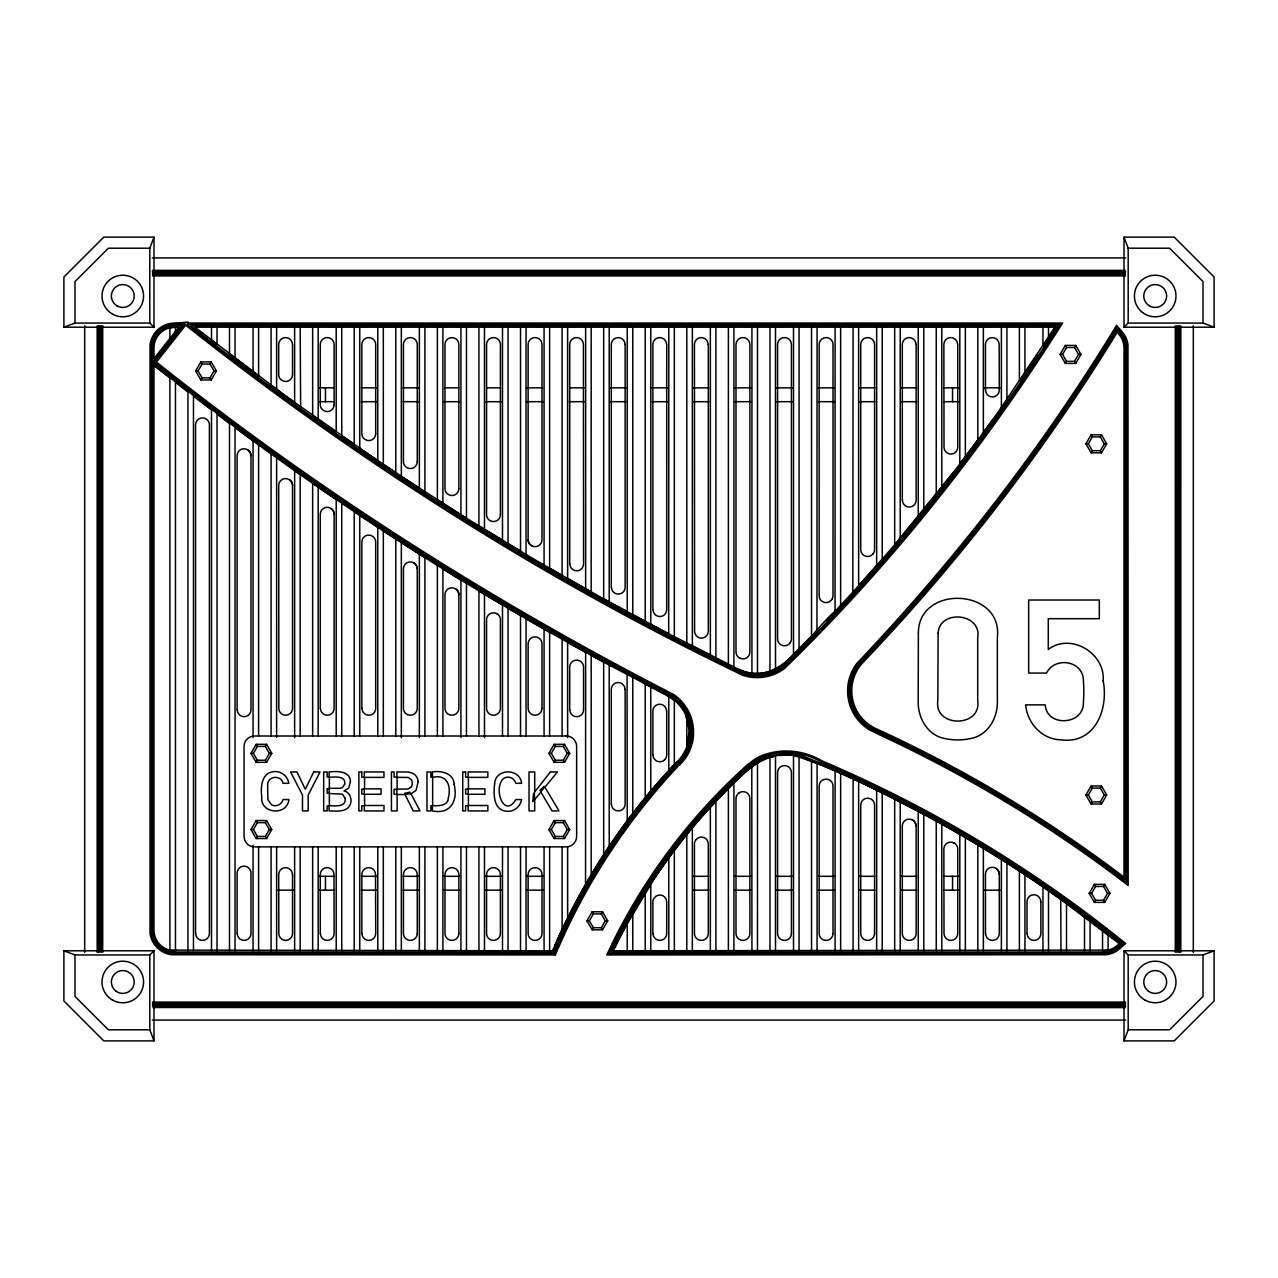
<?xml version="1.0" encoding="UTF-8"?>
<svg xmlns="http://www.w3.org/2000/svg" width="1278" height="1278" viewBox="0 0 1278 1278"><rect width="100%" height="100%" fill="white"/><g stroke="black" fill="none" stroke-linecap="round" stroke-linejoin="round"><path stroke-width="1.5" d="M562.943 927.732L569.317 914.728A652.435 652.435 0 0 1 585.564 884.504L585.644 652.259L567.64 642.291L567.64 737.534M733.923 327.2L733.923 666.844L668.698 633.824L668.793 327.2M733.268 666.525C778.062 693.73 806.753 635.406 835.045 611.363L835.093 327.2M1060.964 950.8L1060.756 899.361C1020.467 870.606 978.485 844.231 935.129 820.38C888.801 796.21 842.25 770.49 792.328 755.01C762.103 751.384 741.208 775.187 722.246 794.836C702.517 814.997 684.257 836.595 667.675 859.423A575.419 575.419 0 0 0 654.416 878.481L626.332 925.272A605.037 605.037 0 0 0 615.277 946.79L613.344 950.8L1108.617 950.097M1180.824 952.238L1180.84 325.938M686.653 747.167L689.401 730.872L685.599 714.785M153.983 327.2L149.814 323.046L149.814 248.204L153.983 237.117L103.79 237.117L63.9 277.022L63.9 327.2L153.983 327.2L153.983 237.117M1124.017 1040.883L1128.186 1029.796L1128.186 954.954L1124.017 950.8L1124.017 1040.883L1174.21 1040.883L1214.1 1000.978L1214.1 950.8L1124.017 950.8M562.096 846.867L562.096 929.489L552.447 950.8L169.383 950.097M555.786 946.583L553.358 952.19L171.875 951.998A22.173 22.173 0 0 1 152.769 932.908L152.769 345.092A22.173 22.173 0 0 1 171.875 326.002L182.035 325.331L152.593 362.569C312.583 489.825 485.289 601.091 667.404 693.97A42.941 42.941 0 0 1 678.778 762.007L677.979 762.854M611.779 944.474L606.731 954.954L1106.492 954.762A24.953 24.953 0 0 0 1118.426 949.81L1125.662 943.468L1114.56 934.617M585.564 884.504C611.124 839.822 642.131 798.255 677.755 761.097A41.567 41.567 0 0 0 666.733 695.184L609.207 665.055L609.207 846.387M195.63 370.955L200.838 361.946L211.221 361.946L216.429 370.955L211.221 379.949L200.838 379.949L195.63 370.955L198.058 370.955L202.052 364.054L210.007 364.054L211.221 361.946M200.838 379.949L202.052 377.857L198.058 370.955M202.052 377.857L210.007 377.857L214.001 370.955L210.007 364.054M250.983 753.333L256.175 744.323L266.575 744.323L271.767 753.333L266.575 762.327L256.175 762.327L250.983 753.333L253.411 753.333L257.389 746.432L256.175 744.323M256.175 762.327L257.389 760.234L253.411 753.333M266.575 762.327L265.361 760.234L269.338 753.333L265.361 746.432L266.575 744.323M250.983 829.55L256.175 820.54L266.575 820.54L271.767 829.55L266.575 838.544L256.175 838.544L250.983 829.55L253.411 829.55L257.389 822.649L256.175 820.54M256.175 838.544L257.389 836.451L253.411 829.55M266.575 838.544L265.361 836.451L269.338 829.55L265.361 822.649L266.575 820.54M548.917 753.333L554.125 744.323L564.509 744.323L569.716 753.333L564.509 762.327L554.125 762.327L548.917 753.333L551.345 753.333L555.339 746.432L563.294 746.432L564.509 744.323M554.125 762.327L555.339 760.234L563.294 760.234L564.509 762.327M563.294 760.234L567.288 753.333L569.716 753.333M548.917 829.55L554.125 820.54L564.509 820.54L569.716 829.55L564.509 838.544L554.125 838.544L548.917 829.55L551.345 829.55L555.339 836.451L563.294 836.451L564.509 838.544M551.345 829.55L555.339 822.649L563.294 822.649L564.509 820.54M554.125 838.544L555.339 836.451M563.294 836.451L567.288 829.55L569.716 829.55M586.953 920.815L592.145 911.805L602.545 911.805L607.737 920.815L602.545 929.809L592.145 929.809L586.953 920.815L589.382 920.815L593.359 913.914L592.145 911.805M592.145 929.809L593.359 927.716L589.382 920.815M593.359 913.914L601.331 913.914L602.545 911.805M593.359 927.716L601.331 927.716L605.309 920.815L607.737 920.815M1060.133 354.421L1065.341 345.427L1075.725 345.427L1080.932 354.421L1075.725 363.431L1065.341 363.431L1060.133 354.421L1062.561 354.421L1066.555 347.52L1074.51 347.52L1075.725 345.427M1065.341 363.431L1066.555 361.323L1074.51 361.323L1075.725 363.431M1074.51 361.323L1078.504 354.421L1074.51 347.52M1085.917 443.817L1091.108 434.808L1101.508 434.808L1106.7 443.817L1101.508 452.811L1091.108 452.811L1085.917 443.817L1088.345 443.817L1092.323 450.719L1100.294 450.719L1101.508 452.811M1088.345 443.817L1092.323 436.916L1100.294 436.916L1101.508 434.808M1091.108 452.811L1092.323 450.719M1100.294 450.719L1104.272 443.817L1100.294 436.916M1085.917 794.996L1091.108 785.986L1101.508 785.986L1106.7 794.996L1101.508 803.99L1091.108 803.99L1085.917 794.996L1088.345 794.996L1092.323 788.095L1100.294 788.095L1101.508 785.986M1091.108 803.99L1092.323 801.881L1100.294 801.881L1101.508 803.99M1100.294 801.881L1104.272 794.996L1100.294 788.095M1089.16 893.37L1094.351 884.376L1104.751 884.376L1109.943 893.37L1104.751 902.38L1094.351 902.38L1089.16 893.37L1091.588 893.37L1095.565 886.469L1103.537 886.469L1107.515 893.37L1103.537 900.271L1104.751 902.38M1094.351 902.38L1095.565 900.271L1103.537 900.271M1103.537 886.469L1104.751 884.376M377.777 327.2L377.777 460.687L286.016 396.308L194.943 327.2L1055.037 327.2L1000.53 408.577M1042.96 327.2L1042.96 346.018L1055.037 327.2M1020.499 379.758L1037.337 354.629M835.045 611.363C895.095 547.303 950.72 479.09 1001.377 407.362L1001.377 327.2M992.766 419.472L983.373 432.427L983.373 327.2M959.81 327.2L959.81 463.978L977.83 439.983L977.83 327.2M894.68 327.2L894.68 544.684L953.692 471.949M664.72 759.771L665.646 758.605A6.853 6.853 0 0 0 666.717 754.915L666.717 711.159M858.64 327.2L858.64 585.707L882.203 559.141L882.203 327.2M852.825 592.129L853.097 327.2M826.227 620.693L835.237 611.172M678.985 763.813L683.57 758.509A44.347 44.347 0 0 0 673.075 695.727C489.969 601.778 315.554 490.624 154.526 362.345L185.054 323.749L171.683 324.628A23.563 23.563 0 0 0 151.395 344.916L151.395 933.084A23.563 23.563 0 0 0 171.683 953.372L554.253 953.58L557.048 947.142A639.064 639.064 0 0 1 678.762 763.605M679.992 764.771L684.688 759.324A45.736 45.736 0 0 0 673.873 694.593C491.199 600.852 317.168 490.033 156.475 362.105L185.661 325.219C358.032 461.534 544.716 580.244 742.869 675.359A45.736 45.736 0 0 0 784.548 668.49C890.782 565.227 983.613 448.322 1062.593 323.046L187.387 323.046L188.074 322.152L171.508 323.238A24.953 24.953 0 0 0 150.021 344.725L150.021 933.275A24.953 24.953 0 0 0 171.508 954.762L555.163 954.954M816.961 630.389L817.073 327.2M738.892 669.257A41.567 41.567 0 0 0 786.353 661.445L811.53 635.997L811.53 327.2M63.9 950.8L74.987 954.954L149.814 954.954L153.983 950.8L153.983 1040.883L103.79 1040.883L63.9 1000.978L63.9 950.8L153.983 950.8M1124.017 327.2L1128.186 323.046L1203.013 323.046L1214.1 327.2L1214.1 277.022L1174.21 237.117L1124.017 237.117L1124.017 327.2L1214.1 327.2M748.173 764.324L753.285 760.218A45.736 45.736 0 0 1 767.998 753.525C786.513 748.317 805.891 751.32 822.537 761.097A1273.223 1273.223 0 0 1 1114.56 934.601M749.1 765.362L754.084 761.369A44.347 44.347 0 0 1 768.35 754.883C786.561 749.723 805.619 752.726 821.994 762.375M750.01 766.401L750.889 765.618A42.877 42.877 0 0 1 773.637 755.266L779.979 754.244A42.845 42.845 0 0 1 804.581 756.624L821.45 763.653M63.9 327.2L74.987 323.046L149.814 323.046M1128.186 954.954L1203.013 954.954L1214.1 950.8M169.383 327.903L179.016 326.912L153.983 358.575L153.983 347.983A20.783 20.783 0 0 1 172.051 327.376M149.814 248.204L108.39 248.204L74.987 281.607L74.987 323.046M1124.017 237.117L1128.186 248.204L1169.61 248.204L1203.013 281.607L1203.013 323.046M152.29 257.916L1125.71 257.916M152.386 270.377L1125.311 270.377M152.306 271.767L1125.694 271.767M152.497 273.157L1125.503 273.157M152.497 274.546L1125.503 274.546M152.497 275.92L1125.503 275.92M1078.504 354.421L1080.932 354.421M214.001 370.955L216.429 370.955M319.532 387.825L333.43 387.825M361.307 387.825L377.218 387.825M403.097 387.825L419.024 387.825M444.904 387.825L458.85 387.825M486.71 387.825L500.641 387.825M526.52 387.825L542.447 387.825M570.323 387.825L584.254 387.825M610.133 387.825L626.06 387.825M651.94 387.825L667.867 387.825M692.788 387.873L708.731 387.873M734.658 387.873L751.48 387.825M776.529 387.857L792.472 387.857M818.383 387.857L834.342 387.857M858.976 387.825L874.903 387.825M900.782 387.825L916.693 387.825M943.995 387.841L958.468 387.825M983.868 387.825L1000.051 387.825M319.532 401.691L333.862 401.691M361.307 401.691L377.218 401.691M403.097 401.691L419.024 401.691M443.546 401.691L459.505 401.691M485.432 401.691L501.391 401.691M526.52 401.691L543.262 401.691M569.189 401.691L585.148 401.691M610.133 401.691L626.06 401.691M651.94 401.691L667.867 401.691M692.852 401.691L708.811 401.691M734.738 401.691L751.48 401.691M776.609 401.691L792.568 401.691M818.495 401.691L834.454 401.691M858.976 401.691L874.903 401.691M900.782 401.691L916.693 401.691M944.138 401.691L958.468 401.691M1104.272 443.817L1106.7 443.817M257.389 746.432L265.361 746.432M269.338 753.333L271.767 753.333M257.389 760.234L265.361 760.234M1104.272 794.996L1106.7 794.996M257.389 822.649L265.361 822.649M269.338 829.55L271.767 829.55M257.389 836.451L265.361 836.451M319.532 876.309L333.862 876.309M361.307 876.309L377.218 876.309M403.097 876.309L419.024 876.309M443.546 876.309L459.505 876.309M485.432 876.309L501.391 876.309M526.52 876.309L543.262 876.309M692.852 876.309L708.811 876.309M734.738 876.309L751.48 876.309M776.609 876.309L792.568 876.309M818.495 876.309L834.454 876.309M858.976 876.309L874.903 876.309M900.782 876.309L916.693 876.309M944.138 876.309L958.468 876.309M277.949 890.175L294.148 890.175M319.532 890.175L334.021 890.175M361.307 890.175L377.218 890.175M403.097 890.175L419.024 890.175M443.674 890.175L459.617 890.175M485.528 890.175L501.471 890.175M526.52 890.175L543.342 890.175M692.852 890.175L708.811 890.175M734.722 890.175L751.48 890.175M776.577 890.175L792.536 890.175M818.447 890.175L834.39 890.175M858.976 890.175L874.903 890.175M900.782 890.175L916.693 890.175M944.043 890.175L958.468 890.175M983.9 890.175L1000.051 890.175M1107.515 893.37L1109.943 893.37M152.497 1002.08L1125.503 1002.08M152.497 1003.454L1125.503 1003.454M152.497 1004.843L1125.503 1004.843M152.497 1006.233L1125.694 1006.233M153.088 1007.511L1125.263 1007.607M152.29 1020.084L1125.71 1020.084M153.983 1040.883L149.814 1029.796L108.39 1029.796L74.987 996.393L74.987 954.954M1128.186 1029.796L1169.61 1029.796L1203.013 996.393L1203.013 954.954M820.588 764.787L804.102 757.934A41.567 41.567 0 0 0 780.203 755.617M882.747 731.767L875.973 728.652A41.567 41.567 0 0 1 863.289 662.148C959.283 561.649 1044.477 450.846 1117.132 332.376L1119.736 335.331A20.783 20.783 0 0 1 1124.017 347.983L1124.017 877.107L1110.87 867.251A1319.583 1319.583 0 0 0 882.763 731.719M643.361 683.139L666.733 695.184L675.838 701.462M668.921 633.952L605.037 599.67L542.495 564.157M668.698 633.824L650.774 624.415L650.774 327.2M610.836 665.934C480.017 595.74 354.31 516.04 235.04 427.619L235.04 950.8M603.663 327.2L603.663 598.903L627.226 611.779L627.226 327.2M567.64 327.2L567.64 578.646L591.187 591.97L591.187 327.2M526.057 736.032L526.057 618.696L549.62 632.179L549.62 736M478.946 736L478.946 590.899L502.494 604.941L502.494 736.128M526.744 554.892L465.352 517.558L401.34 476.406L401.34 327.2M478.946 327.2L478.946 525.993L502.494 540.37L502.494 327.2M437.364 327.2L437.364 499.842L466.47 518.245L466.47 327.2M401.34 737.726L401.34 542.575L424.903 557.591L424.903 736M419.743 488.484L359.533 448.29M354.214 736L354.214 511.631L377.777 527.271L377.777 736.048M312.647 736L312.647 483.292L336.21 499.474L336.21 736.064M312.647 327.2L312.647 415.51L336.21 432.14L336.21 327.2M1061.028 899.552L1119.177 943.627L1115.886 946.503A20.783 20.783 0 0 1 1103.234 950.8M300.649 406.915L300.17 327.2M271.08 327.2L271.08 385.333L294.627 402.554L294.627 327.2M253.395 441.118L153.983 365.428L153.983 930.017A20.783 20.783 0 0 0 174.767 950.8M229.497 327.2L229.497 354.038L258.603 376.051L258.603 327.2M153.983 365.428L169.91 377.984L169.91 950.193M1065.341 345.427L1066.555 347.52M1062.561 354.421L1066.555 361.323M1091.108 434.808L1092.323 436.916M1091.108 785.986L1092.323 788.095M1088.345 794.996L1092.323 801.881M1094.351 884.376L1095.565 886.469M1091.588 893.37L1095.565 900.271M563.294 746.432L567.288 753.333M554.125 744.323L555.339 746.432M551.345 753.333L555.339 760.234M563.294 822.649L567.288 829.55M554.125 820.54L555.339 822.649M601.331 913.914L605.309 920.815M601.331 927.716L602.545 929.809M200.838 361.946L202.052 364.054M210.007 377.857L211.221 379.949M751.943 950.8L751.784 766.688A41.567 41.567 0 0 1 773.861 756.64M627.067 674.576L627.226 820.859M1193.317 325.555L1193.317 952.445M1179.45 325.539L1179.45 952.461M1178.076 325.73L1178.076 952.27M1176.687 325.73L1176.687 952.27M1175.297 325.73L1175.297 952.27M1128.186 248.204L1128.186 323.046M1108.09 934.825L1108.09 950.193M1102.547 930.48L1102.547 950.8M1090.07 920.927L1090.07 950.8M1084.527 916.741L1084.527 950.8M1066.507 903.498L1066.507 950.8M1048.503 327.2L1048.503 337.44M1048.503 890.734L1048.503 950.8M1042.96 886.884L1042.96 950.8M1040.883 901.677L1040.883 933.547A6.869 6.869 0 0 1 1034.014 940.4A6.869 6.869 0 0 1 1027.145 933.547M1027.017 933.547L1027.017 901.581A6.869 6.869 0 0 1 1033.886 894.728A6.869 6.869 0 0 1 1040.739 901.581M1024.94 327.2L1024.94 373.224M1024.94 874.711L1024.94 950.8M1019.397 327.2L1019.397 381.403M1019.397 871.069L1019.397 950.8M1006.92 327.2L1006.92 399.471M1006.92 862.985L1006.92 950.8M1001.377 859.471L1001.377 950.8M995.977 868.353A6.869 6.869 0 0 1 999.3 874.232L999.3 933.547A6.869 6.869 0 0 1 992.447 940.4A6.869 6.869 0 0 1 985.578 933.547M985.45 390.269L985.45 344.453A6.853 6.853 0 0 1 992.303 337.6A6.853 6.853 0 0 1 999.172 344.453L999.3 390.078A6.853 6.853 0 0 1 992.447 396.931A6.853 6.853 0 0 1 985.578 390.078M985.45 933.547L985.45 874.136A6.853 6.853 0 0 1 992.303 867.283A6.853 6.853 0 0 1 999.172 874.136M983.373 848.304L983.373 950.8M977.83 844.95L977.83 950.8M965.353 327.2L965.353 456.661M965.353 837.537L965.353 950.8M959.81 834.31L959.81 950.8M957.733 344.453L957.733 447.22A6.853 6.853 0 0 1 950.864 454.073A6.853 6.853 0 0 1 944.011 447.22L943.867 344.453A6.853 6.853 0 0 1 950.736 337.6A6.853 6.853 0 0 1 957.589 344.453M952.541 387.825L952.541 401.691M952.541 876.309L952.541 890.175M941.79 327.2L941.79 487.206M941.79 824.086L941.79 950.8M936.247 327.2L936.247 494.219M936.247 821.003L936.247 950.8M923.786 327.2L923.786 509.73M923.786 814.23L923.786 950.8M918.243 327.2L918.243 516.52M918.243 811.274L918.243 950.8M916.15 344.453L916.15 500.193A6.853 6.853 0 0 1 909.297 507.046A6.853 6.853 0 0 1 902.444 500.193M902.3 500.369L902.3 344.453A6.853 6.853 0 0 1 909.153 337.6A6.853 6.853 0 0 1 916.022 344.453M900.223 327.2L900.223 538.15M900.223 801.929L900.223 950.8M894.68 799.117L894.68 950.8M882.203 792.935L882.203 950.8M876.66 327.2L876.66 565.483M876.66 790.235L876.66 950.8M858.64 781.705L858.64 950.8M853.097 779.149L853.097 950.8M840.636 327.2L840.636 605.357M840.636 773.509L840.636 950.8M835.093 771.065L835.093 950.8M817.073 763.317L817.073 950.8M811.53 760.985L811.53 950.8M799.054 327.2L799.054 648.729M799.054 756.272L799.054 950.8M793.51 327.2L793.51 654.288M793.51 755.218L793.51 950.8M775.506 327.2L775.506 669.081M775.506 756.416L775.506 950.8M769.963 327.2L769.963 671.333M769.963 757.391L769.963 950.8M757.487 327.2L757.487 673.378M757.487 762.551L757.487 950.8M751.943 327.2L751.943 673.043M733.923 783.238L733.923 950.8M728.38 327.2L728.38 664.097M728.38 788.654L728.38 950.8M715.904 327.2L715.904 657.914M715.904 801.418L715.904 950.8M710.36 327.2L710.36 655.135L692.356 646.013L692.356 327.2M710.36 807.345L710.36 950.8M708.284 344.453L708.284 631.284A6.853 6.853 0 0 1 701.43 638.137A6.853 6.853 0 0 1 694.577 631.284L694.433 344.453A6.853 6.853 0 0 1 701.287 337.6A6.853 6.853 0 0 1 708.156 344.453M692.356 827.825L692.356 950.8M686.813 327.2L686.813 643.185M686.813 717.948L686.813 746.64M686.813 834.518L686.813 950.8M674.337 327.2L674.337 636.748M674.337 700.28L674.337 764.707M674.337 850.445L674.337 950.8M668.793 696.398L668.793 770.666M668.793 857.889L668.793 950.8M666.717 344.453L666.717 609.702A6.869 6.869 0 0 1 659.847 616.555A6.869 6.869 0 0 1 652.994 609.686M652.85 609.622L652.85 344.453A6.853 6.853 0 0 1 659.72 337.6A6.853 6.853 0 0 1 666.573 344.453M652.85 755.074L652.85 711.079A6.853 6.853 0 0 1 659.72 704.226A6.853 6.853 0 0 1 666.573 711.079M652.85 933.547L652.85 902.108A6.853 6.853 0 0 1 653.889 898.514L654.016 898.29A6.853 6.853 0 0 1 666.717 901.885L666.717 933.547A6.869 6.869 0 0 1 659.847 940.4A6.869 6.869 0 0 1 652.994 933.547M650.774 686.973L650.774 791.13M650.774 884.025L650.774 950.8M645.23 327.2L645.23 621.459L632.77 614.782L632.77 327.2M645.23 684.097L645.23 797.807M645.23 892.731L645.23 950.8M632.77 677.564L632.77 813.527M632.77 913.658L632.77 950.8M627.226 923.643L627.226 950.8M625.15 344.453L625.15 587.257A6.869 6.869 0 0 1 618.28 594.11A6.869 6.869 0 0 1 611.427 587.257M625.15 689.449L625.15 804.07A6.853 6.853 0 0 1 618.28 810.923A6.853 6.853 0 0 1 611.427 804.07M611.283 587.177L611.283 344.453A6.853 6.853 0 0 1 618.137 337.6A6.853 6.853 0 0 1 625.006 344.453M611.283 804.245L611.283 689.369A6.853 6.853 0 0 1 618.137 682.516A6.853 6.853 0 0 1 625.006 689.369M609.207 327.2L609.207 601.954M603.663 854.79L603.663 662.052L591.187 655.294L591.187 874.903M585.644 327.2L585.644 588.854M569.716 563.886L569.716 344.453A6.853 6.853 0 0 1 576.57 337.6A6.853 6.853 0 0 1 583.423 344.453L583.567 563.965A6.869 6.869 0 0 1 576.713 570.835A6.869 6.869 0 0 1 569.844 563.965M569.716 709.801L569.716 666.956A6.853 6.853 0 0 1 579.861 660.934A6.869 6.869 0 0 1 583.567 667.036L583.567 709.849A6.853 6.853 0 0 1 576.713 716.702A6.853 6.853 0 0 1 569.844 709.849M567.64 846.675L567.64 918.115M562.096 327.2L562.096 575.483L549.62 568.279L549.62 327.2M562.096 639.208L562.096 736M549.62 846.867L549.62 950.8M544.077 327.2L544.077 565.068L526.057 554.492L526.057 327.2M544.077 629.032L544.077 736.288M544.077 847.522L544.077 950.8M528.134 539.731L528.134 344.453A6.853 6.853 0 0 1 535.003 337.6A6.869 6.869 0 0 1 542 344.453L542 539.811A6.869 6.869 0 0 1 531.488 545.626A6.853 6.853 0 0 1 528.134 539.731A6.869 6.869 0 0 0 531.632 545.706M526.057 847.394L526.057 950.8M520.513 327.2L520.513 551.185L508.037 543.725L508.037 327.2M520.513 736L520.513 615.485L508.037 608.2L508.037 736M520.513 846.867L520.513 950.8M508.037 846.867L508.037 950.8M502.494 847.442L502.494 950.8M484.49 327.2L484.49 529.396M484.49 594.238L484.49 737.662M484.49 847.218L484.49 950.8M478.946 846.867L478.946 950.8M466.47 583.359L466.47 736M466.47 846.867L466.47 950.8M460.927 327.2L460.927 514.762M460.927 737.47L460.927 579.972L442.907 568.87L442.907 735.968M460.927 847.122L460.927 950.8M458.85 594.717L458.85 708.363A6.869 6.869 0 0 1 451.853 715.217A6.853 6.853 0 0 1 444.984 708.363L444.984 594.637A6.853 6.853 0 0 1 455.575 588.87A6.869 6.869 0 0 1 458.85 594.717A6.853 6.853 0 0 0 455.575 588.87M442.907 327.2L442.907 503.372M442.907 847.362L442.907 950.8M437.364 565.419L437.364 736M437.364 846.867L437.364 950.8M424.903 327.2L424.903 491.806M424.903 846.867L424.903 950.8M419.36 327.2L419.36 488.228M419.36 554.093L419.36 737.502M419.36 847.138L419.36 950.8M417.267 568.854L417.267 708.363A6.869 6.869 0 0 1 410.27 715.217A6.853 6.853 0 0 1 403.417 708.363L403.417 568.774A6.853 6.853 0 0 1 414.104 563.071A6.853 6.853 0 0 1 417.267 568.854A6.869 6.869 0 0 0 413.96 562.991M401.34 847.25L401.34 950.8M395.797 327.2L395.797 472.732L383.32 464.409L383.32 327.2M395.797 736L395.797 538.996L383.32 530.897L383.32 736M395.797 846.867L395.797 950.8M383.32 846.867L383.32 950.8M377.777 847.41L377.777 950.8M361.85 708.363L361.85 541.936A6.853 6.853 0 0 1 372.457 536.201A6.869 6.869 0 0 1 375.7 542.032L375.7 708.363A6.869 6.869 0 0 1 368.831 715.217A6.869 6.869 0 0 1 361.978 708.347M361.85 933.547L361.85 874.519A6.853 6.853 0 0 1 368.703 867.65A6.853 6.853 0 0 1 375.556 874.503L375.7 933.547A6.869 6.869 0 0 1 368.831 940.4A6.869 6.869 0 0 1 361.978 933.547M359.757 327.2L359.757 448.45M359.757 515.354L359.757 736.064M359.757 847.41L359.757 950.8M354.214 327.2L354.214 444.632L341.753 436.006L341.753 327.2M354.214 846.867L354.214 950.8M341.753 503.244L341.753 736M341.753 846.867L341.753 950.8M336.21 847.41L336.21 950.8M320.267 708.363L320.267 514.155A6.853 6.853 0 0 1 331.13 508.58A6.853 6.853 0 0 1 334.133 514.251L334.133 708.363A6.869 6.869 0 0 1 327.264 715.217A6.869 6.869 0 0 1 320.395 708.347M325.459 387.825L325.459 401.691M325.459 876.309L325.459 890.175M320.267 933.547L320.267 874.519A6.853 6.853 0 0 1 327.12 867.65A6.853 6.853 0 0 1 333.989 874.503L334.133 933.547A6.869 6.869 0 0 1 327.264 940.4A6.869 6.869 0 0 1 320.395 933.547M318.19 327.2L318.19 419.456M318.19 487.126L318.19 735.872M318.19 847.314L318.19 950.8M312.647 846.867L312.647 950.8M300.17 736L300.17 474.585L294.627 470.687L294.627 737.63M300.17 846.867L300.17 950.8M294.627 847.202L294.627 950.8M292.55 344.453L292.55 374.662A6.869 6.869 0 0 1 281.495 380.093A6.853 6.853 0 0 1 278.7 374.566L278.7 344.453A6.853 6.853 0 0 1 285.553 337.6A6.853 6.853 0 0 1 292.422 344.453M292.55 485.496L292.55 708.363A6.869 6.869 0 0 1 285.697 715.217A6.869 6.869 0 0 1 278.828 708.347L278.7 485.4A6.853 6.853 0 0 1 289.659 479.889A6.853 6.853 0 0 1 292.55 485.496A6.869 6.869 0 0 0 289.515 479.793M292.55 874.519L292.55 933.547A6.869 6.869 0 0 1 285.697 940.4A6.869 6.869 0 0 1 278.828 933.547L278.7 874.519A6.853 6.853 0 0 1 285.553 867.65A6.853 6.853 0 0 1 292.422 874.503M276.623 327.2L276.623 389.407M276.623 457.891L276.623 737.278M276.623 847.026L276.623 950.8M271.08 453.914L271.08 736M271.08 846.867L271.08 950.8M258.603 444.904L258.603 736M258.603 846.867L258.603 950.8M253.06 327.2L253.06 371.898M253.06 440.878L253.06 737.662M253.06 845.237L253.06 950.8M237.117 709.849L237.117 455.607A6.853 6.853 0 0 1 243.986 448.754A6.853 6.853 0 0 1 250.839 455.607M237.117 933.547L237.117 873.034A6.853 6.853 0 0 1 245.887 866.436A6.869 6.869 0 0 1 250.983 873.066L250.983 933.547A6.869 6.869 0 0 1 244.114 940.4A6.869 6.869 0 0 1 237.261 933.547M235.04 327.2L235.04 358.271M229.497 950.8L229.497 423.497L217.036 414.152L217.036 950.8M217.036 327.2L217.036 344.421L211.493 340.124L211.493 327.2M211.493 950.8L211.493 409.982L193.473 396.26L193.473 950.8M195.55 933.547L195.55 424.743A6.853 6.853 0 0 1 206.541 419.264A6.869 6.869 0 0 1 209.416 424.855L209.4 933.547A6.869 6.869 0 0 1 202.547 940.4A6.869 6.869 0 0 1 195.678 933.547M187.93 950.8L187.93 391.995L175.453 382.314L175.453 950.8M175.453 327.152L175.453 331.417M169.91 327.807L169.91 338.43M149.814 954.954L149.814 1029.796M102.703 325.73L102.703 952.27M101.313 325.73L101.313 952.27M99.924 325.73L99.924 952.27M98.55 325.539L98.55 952.461M97.16 325.922L97.16 952.382M84.683 325.555L84.683 952.445M535.003 867.65A6.869 6.869 0 0 1 542 874.519L542 933.547A6.869 6.869 0 0 1 535.003 940.4A6.853 6.853 0 0 1 528.134 933.547L528.134 874.519A6.853 6.853 0 0 1 535.131 867.65M664.848 759.627A6.853 6.853 0 0 1 652.994 754.915M739.866 658.17A6.853 6.853 0 0 0 749.866 652.068L749.866 344.453A6.869 6.869 0 0 0 742.869 337.6A6.853 6.853 0 0 0 736 344.453L736 652.004A6.869 6.869 0 0 0 739.994 658.234M496.902 613.712A6.869 6.869 0 0 1 500.417 619.702L500.417 708.363A6.869 6.869 0 0 1 493.42 715.217A6.853 6.853 0 0 1 486.567 708.363L486.567 619.622A6.853 6.853 0 0 1 497.03 613.791M237.245 709.801A6.869 6.869 0 0 0 244.114 716.67A6.869 6.869 0 0 0 250.983 709.801L250.983 455.703A6.869 6.869 0 0 0 248.012 450.064M916.022 825.987A6.853 6.853 0 0 0 909.153 819.134A6.853 6.853 0 0 0 902.3 825.987L902.3 933.547A6.869 6.869 0 0 0 909.297 940.4A6.869 6.869 0 0 0 916.166 933.547L916.15 826.067A6.869 6.869 0 0 0 912.38 819.933M954.155 843.049A6.869 6.869 0 0 1 957.733 849.087L957.733 933.547A6.869 6.869 0 0 1 950.864 940.4A6.869 6.869 0 0 1 944.011 933.547L943.867 848.991A6.853 6.853 0 0 1 954.299 843.129M611.699 944.442A587.816 587.816 0 0 1 748.045 764.164M555.307 955.017A639.096 639.096 0 0 1 679.72 764.516M330.986 508.484A6.869 6.869 0 0 1 334.133 514.251M555.898 946.647A640.454 640.454 0 0 1 677.755 762.646M676.893 761.816A636.204 636.204 0 0 0 569.349 914.744A671.046 671.046 0 0 0 554.524 946.039M748.956 765.202A586.442 586.442 0 0 0 612.945 945.049L608.935 953.58L1106.317 953.372A23.563 23.563 0 0 0 1117.579 948.707L1123.506 943.515L1113.697 935.704A1271.834 1271.834 0 0 0 822.058 762.247M749.882 766.241A585.052 585.052 0 0 0 613.951 946.151L611.14 952.19L1106.125 951.998A22.173 22.173 0 0 0 1116.732 947.605L1121.333 943.563A1271.802 1271.802 0 0 0 821.514 763.493M615.197 946.758A583.695 583.695 0 0 1 750.793 767.279M820.636 764.659A1269.07 1269.07 0 0 1 1112.259 938.084M418.194 781.593L416.069 790.379L411.021 793.878L419.999 810.923L413.257 810.923L404.998 794.549L397.123 794.549L397.123 810.923L391.435 810.923L391.435 771.928L394.071 771.928L394.071 777.088L396.867 777.088L396.867 771.928L408.577 772.024L412.89 773.35A10.096 10.096 0 0 1 417.491 778.621L418.194 781.593M1103.17 680.886C1108.809 709.242 1094.703 744.882 1060.468 739.754C1041.73 739.275 1027.272 722.901 1025.627 704.865L1045.228 704.865C1046.666 727.342 1083.888 725.265 1083.377 702.708A142.417 142.417 0 0 0 1083.377 680.471C1083.233 660.518 1054.941 656.189 1046.506 673.075L1028.662 673.075L1028.662 600.021L1099.32 600.021L1099.32 618.696L1048.28 618.696L1048.28 649.432C1070.549 632.418 1105.438 653.01 1103.17 680.886M267.629 785.139L267.885 799.597L271.511 804.789C275.968 807.281 281.975 804.517 283.045 799.549L288.86 799.549C287.135 816.37 259.769 813.894 261.766 796.769C260.408 787.599 261.511 772.839 273.38 771.672C280.729 770.538 287.71 776.081 288.86 783.318L283.045 783.318C281.128 774.484 267.23 775.858 267.629 785.139M454.153 784.341C458.099 800.939 450.511 814.661 432.395 810.923L432.395 805.747L430.894 805.747L430.894 810.923L426.964 810.923L426.964 771.96L430.894 771.96L430.894 777.12L432.395 777.12L432.395 771.96C441.245 770.314 453.898 773.446 454.153 784.341M345.172 798.351C346.498 807.297 334.804 805.923 329.357 805.619L329.357 793.51L342.392 794.165L345.172 798.351M494.602 784.005C493.548 793.622 493.132 809.709 506.12 811.195C513.516 812.409 520.386 806.737 521.6 799.549L515.785 799.549C505.066 817.696 494.682 792.935 501.168 781.673A7.317 7.317 0 0 1 508.932 777.168L511.344 777.887A8.355 8.355 0 0 1 515.785 783.318L521.6 783.318C520.066 767.663 494.937 768.382 494.602 784.005M350.46 781.385L348.782 787.967L343.974 790.954C349.613 792.009 352.105 798.478 350.587 803.574C347.808 812.728 336.37 811.019 329.085 810.923L329.085 805.875L327.152 805.875L327.152 810.923L323.685 810.923L323.685 771.96L327.152 771.96L327.152 776.992L329.085 776.992L329.085 771.96C336.609 771.049 350.044 770.746 350.46 781.385M918.371 633.217L918.211 700.52C917.524 717.07 926.997 734.994 944.314 738.412A60.354 60.354 0 0 0 971.12 738.428C988.485 735.026 998.102 717.134 997.351 700.52L997.351 637.706C1003.246 587.928 918.163 584.158 918.371 633.217M938.116 633.089L937.828 700.504C933.691 727.917 981.839 727.933 977.702 700.504L977.702 637.706C981.983 612.945 939.442 609.095 938.116 633.089M533.533 793.862L532.782 801.53L534.444 799.501L534.444 792.695L533.533 793.862M448.354 798.095C447.971 806.051 438.482 806.067 432.651 805.491L432.651 777.375C446.965 773.909 451.406 785.539 448.354 798.095M344.677 784.149L342.44 787.567L340.22 788.254L329.357 788.35L329.357 777.248C334.548 777.024 346.178 775.49 344.677 784.149M313.701 771.96L305.314 789.245L296.943 771.96L290.601 771.96L302.487 795.092L302.487 810.923L308.174 810.923L308.174 795.092L320.043 771.96L313.701 771.96M1116.557 325.395C1042.544 447.22 954.666 560.387 856.548 663.713A45.736 45.736 0 0 0 869.12 729.69L880.989 735.537A1316.324 1316.324 0 0 1 1117.291 877.235L1128.186 885.478L1127.979 344.725A24.953 24.953 0 0 0 1123.027 332.791L1116.557 325.395M1116.748 327.727C1042.944 448.993 955.369 561.649 857.666 664.528A44.347 44.347 0 0 0 869.855 728.508L881.58 734.275A1318.097 1318.097 0 0 1 1126.781 882.699L1126.605 344.916A23.563 23.563 0 0 0 1121.94 333.638L1116.748 327.727M1116.94 330.059C1044.11 449.057 958.628 560.323 862.251 661.221A42.941 42.941 0 0 0 875.35 729.882L882.155 733.029A1319.088 1319.088 0 0 1 1118.953 875.015L1125.407 879.903L1125.231 345.092A22.173 22.173 0 0 0 1120.838 334.485L1116.94 330.059M1060.069 324.42C981.472 448.77 889.2 564.796 783.702 667.388A44.347 44.347 0 0 1 743.301 674.033C545.45 579.03 359.022 460.527 186.892 324.42L1060.069 324.42M1057.561 325.81C980.561 447.747 889.728 560.93 787.296 662.451A42.925 42.925 0 0 1 738.333 670.519C544.156 575.771 360.38 459.824 190.917 325.81L1057.561 325.81M550.435 771.96L534.715 791.945L534.715 771.96L529.028 771.96L529.028 810.923L534.715 810.923L534.715 799.597L540.866 792.104L552.064 810.923L559.029 810.923L544.907 787.2L557.448 771.96L550.435 771.96M831.946 599.254L831.035 600.42A6.853 6.853 0 0 1 819.15 595.74L819.15 344.453A6.853 6.853 0 0 1 826.019 337.6A6.869 6.869 0 0 1 833.016 344.453L833.016 595.596A6.853 6.853 0 0 1 831.946 599.254M544.588 787.184L540.898 791.657L540.019 790.155L544.109 786.369L544.588 787.184M696.127 839.55L695.999 839.726A6.853 6.853 0 0 0 694.433 844.071L694.433 933.547A6.869 6.869 0 0 0 701.43 940.4A6.869 6.869 0 0 0 708.3 933.547L708.284 843.911A6.853 6.853 0 0 0 696.127 839.55M790.283 642.626L789.293 643.808A6.853 6.853 0 0 1 777.583 638.968L777.583 344.453A6.853 6.853 0 0 1 784.436 337.6A6.869 6.869 0 0 1 791.433 344.453L791.433 638.824A6.853 6.853 0 0 1 790.283 642.626M411.452 786.657L408.225 789.021L397.123 789.117L397.123 777.359L408.225 777.455L411.452 779.836A7.556 7.556 0 0 1 411.452 786.657M872.906 554.013L872.762 554.173A6.853 6.853 0 0 1 860.733 549.668L860.733 344.453A6.853 6.853 0 0 1 867.586 337.6A6.869 6.869 0 0 1 874.583 344.453L874.583 549.508A6.853 6.853 0 0 1 872.906 554.013M739.243 792.743L738.061 793.718A6.853 6.853 0 0 0 736 798.622L736 933.547A6.853 6.853 0 0 0 742.869 940.4A6.869 6.869 0 0 0 749.866 933.547L749.866 798.478A6.853 6.853 0 0 0 739.243 792.743M410.637 793.702L405.158 794.277L404.663 793.303L409.807 792.152L410.637 793.702M566.25 736L254.45 736A10.4 10.4 0 0 0 244.05 746.4L244.05 836.467A10.4 10.4 0 0 0 254.45 846.867L566.25 846.867A10.4 10.4 0 0 0 576.634 836.467L576.634 746.4A10.4 10.4 0 0 0 566.25 736M361.77 771.96L358.878 771.96L358.878 810.923L361.77 810.923L361.77 805.747L364.294 805.747L364.294 810.923L383.975 810.923L383.975 805.491L364.565 805.491L364.565 794.277L381.068 794.277L381.068 788.861L364.565 788.861L364.565 777.375L383.975 777.375L383.975 771.96L364.294 771.96L364.294 777.12L361.77 777.12L361.77 771.96M465.623 771.96L462.732 771.96L462.732 810.923L465.623 810.923L465.623 805.747L468.163 805.747L468.163 810.923L487.845 810.923L487.845 805.491L468.419 805.491L468.419 794.277L484.921 794.277L484.921 788.861L468.419 788.861L468.419 777.375L487.845 777.375L487.845 771.96L468.163 771.96L468.163 777.12L465.623 777.12L465.623 771.96M329.085 788.606L327.152 788.606L327.152 793.239L329.085 793.239L329.085 788.606M364.294 789.117L361.77 789.117L361.77 794.021L364.294 794.021L364.294 789.117M468.163 789.117L465.623 789.117L465.623 794.021L468.163 794.021L468.163 789.117M396.867 789.389L394.071 789.389L394.071 794.277L396.867 794.277L396.867 789.389M874.583 933.547L874.583 805.076A6.869 6.869 0 0 0 870.558 798.83A6.853 6.853 0 0 0 860.733 805.012L860.733 933.547A6.853 6.853 0 0 0 867.586 940.4A6.869 6.869 0 0 0 874.583 933.547M833.016 933.547L833.016 785.986A6.853 6.853 0 0 0 828.911 779.708A6.869 6.869 0 0 0 819.15 785.922L819.15 933.547A6.853 6.853 0 0 0 826.019 940.4A6.869 6.869 0 0 0 833.016 933.547M791.433 933.547L791.433 772.455A6.869 6.869 0 0 0 783.59 765.666A6.853 6.853 0 0 0 777.583 772.471L777.583 933.547A6.853 6.853 0 0 0 784.436 940.4A6.869 6.869 0 0 0 791.433 933.547M542 708.363L542 643.793A6.869 6.869 0 0 0 538.405 637.77A6.853 6.853 0 0 0 528.134 643.713L528.134 708.363A6.853 6.853 0 0 0 535.003 715.217A6.869 6.869 0 0 0 542 708.363M500.417 514.73L500.417 344.453A6.869 6.869 0 0 0 493.42 337.6A6.853 6.853 0 0 0 486.567 344.453L486.567 514.635A6.853 6.853 0 0 0 489.841 520.481A6.869 6.869 0 0 0 500.433 514.73M500.417 933.547L500.417 874.519A6.869 6.869 0 0 0 493.42 867.65A6.853 6.853 0 0 0 486.567 874.519L486.567 933.547A6.853 6.853 0 0 0 493.42 940.4A6.869 6.869 0 0 0 500.433 933.547M458.85 488.707L458.85 344.453A6.869 6.869 0 0 0 451.853 337.6A6.853 6.853 0 0 0 444.984 344.453L444.984 488.611A6.853 6.853 0 0 0 448.163 494.394A6.869 6.869 0 0 0 458.85 488.707M458.85 933.547L458.85 874.519A6.869 6.869 0 0 0 451.853 867.65A6.853 6.853 0 0 0 444.984 874.519L444.984 933.547A6.853 6.853 0 0 0 451.853 940.4A6.869 6.869 0 0 0 458.85 933.547M417.267 461.725L417.267 344.453A6.869 6.869 0 0 0 410.27 337.6A6.853 6.853 0 0 0 403.417 344.453L403.417 461.63A6.853 6.853 0 0 0 406.484 467.349A6.869 6.869 0 0 0 417.283 461.725M417.267 933.547L417.267 874.519A6.869 6.869 0 0 0 410.27 867.65A6.853 6.853 0 0 0 403.417 874.519L403.417 933.547A6.853 6.853 0 0 0 410.27 940.4A6.869 6.869 0 0 0 417.283 933.547M375.7 433.753L375.7 344.453A6.853 6.853 0 0 0 368.703 337.6A6.853 6.853 0 0 0 361.85 344.453L361.85 433.657A6.869 6.869 0 0 0 364.949 439.408A6.853 6.853 0 0 0 375.7 433.753M334.133 404.743L334.133 344.453A6.853 6.853 0 0 0 327.12 337.6A6.853 6.853 0 0 0 320.267 344.453L320.267 404.647A6.853 6.853 0 0 0 323.174 410.238A6.869 6.869 0 0 0 334.133 404.743M112.4 999.987A20.783 20.783 0 0 0 143.583 981.983A20.783 20.783 0 0 0 112.4 963.979A20.783 20.783 0 0 0 112.4 999.987M112.4 314.021A20.783 20.783 0 0 0 143.583 296.017A20.783 20.783 0 0 0 112.4 278.013A20.783 20.783 0 0 0 112.4 314.021M1144.816 999.987A20.783 20.783 0 0 0 1175.984 981.983A20.783 20.783 0 0 0 1144.816 963.979A20.783 20.783 0 0 0 1144.816 999.987M1142.548 312.503A20.783 20.783 0 0 0 1175.808 298.732A20.783 20.783 0 0 0 1147.245 276.815A20.783 20.783 0 0 0 1142.548 312.503M117.081 305.921A11.438 11.438 0 0 0 134.222 296.017A11.438 11.438 0 0 0 117.081 286.112A11.438 11.438 0 0 0 117.081 305.921M1149.481 305.921A11.438 11.438 0 0 0 1166.638 296.017A11.438 11.438 0 0 0 1149.481 286.112A11.438 11.438 0 0 0 1149.481 305.921M1148.251 991.057A11.438 11.438 0 0 0 1166.542 983.469A11.438 11.438 0 0 0 1150.823 971.424A11.438 11.438 0 0 0 1148.251 991.057M115.835 991.057A11.438 11.438 0 0 0 134.126 983.469A11.438 11.438 0 0 0 118.423 971.424A11.438 11.438 0 0 0 115.835 991.057"/></g></svg>
